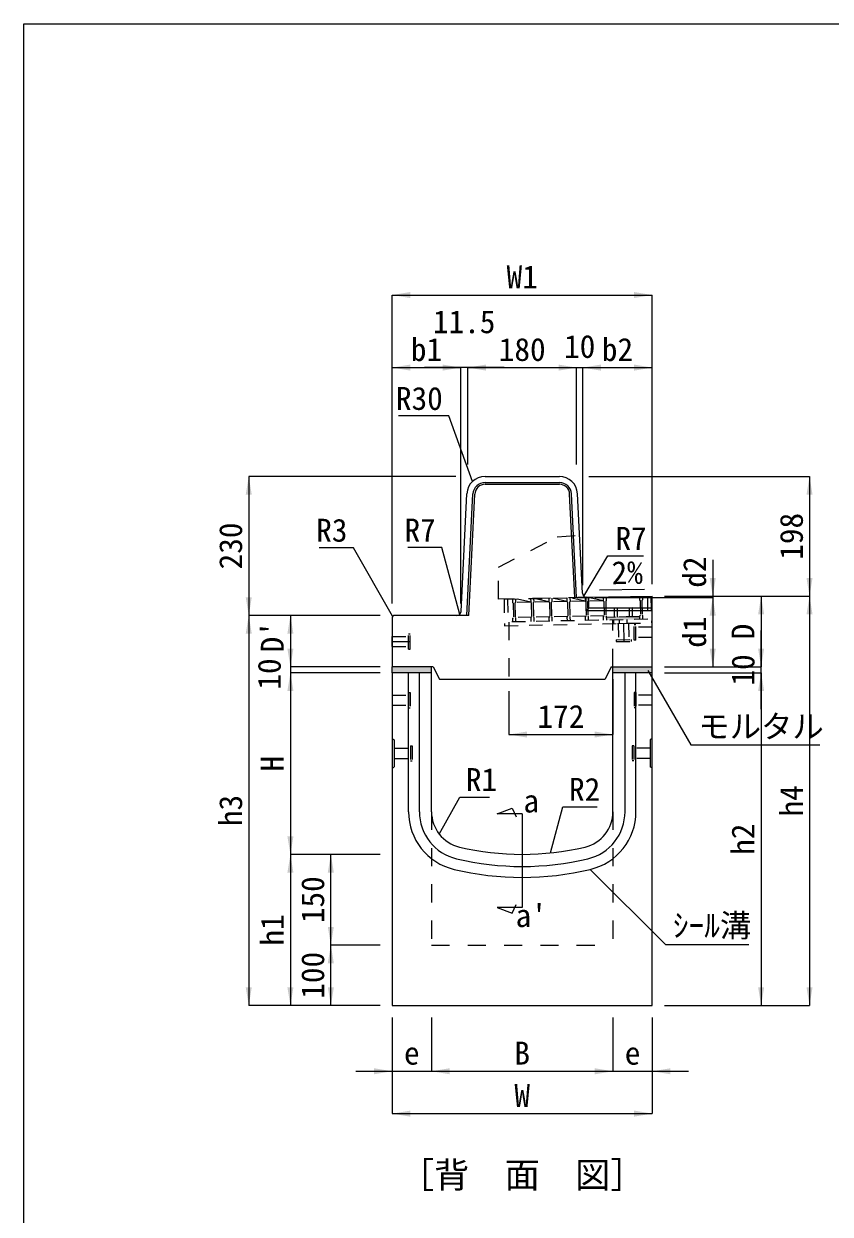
# Model space of a CAD drawing. Units: millimetres at full size. Extents: x 50430 to 75195, y -63423 to -40900.
# Drawn here: x 53821 to 55154, y -46325 to -44357 of the extents above; entities that cross this region are included whole.
import ezdxf
from ezdxf.enums import TextEntityAlignment as Align

# ---------------------------------------------------------------- set-up
doc = ezdxf.new("R2010")
doc.units = ezdxf.units.MM
doc.header["$LTSCALE"] = 30
doc.linetypes.add('USER1', pattern=[1.35, 0.75, -0.6])
doc.linetypes.add('USER2', pattern=[2, 1, -1])
for name, color, linetype, lineweight in [('0_2', 7, 'Continuous', 13), ('側溝・本体', 7, 'Continuous', 9), ('寸法引出', 7, 'Continuous', 9), ('寸法線', 7, 'Continuous', 9), ('本体', 2, 'Continuous', 20), ('枠', 5, 'Continuous', 5), ('補助線', 8, 'Continuous', 13), ('ｲﾝｻｰﾄ', 3, 'USER1', 9), ('ｸﾞﾚｰﾁﾝｸﾞ', 7, 'USER1', 5)]:
    doc.layers.add(name, color=color, linetype=linetype, lineweight=lineweight)
doc.layers.add('ﾊｯﾁﾝｸﾞ', color=8, linetype='Continuous')
doc.styles.add('ＭＳ ゴシック', font='')
doc.styles.get('ＭＳ ゴシック').set_extended_font_data('MS Gothic')

# ---------------------------------------------------------------- blocks, each defined once
blk = doc.blocks.new('filled_arrow')
at = {"color": 0, "linetype": 'Continuous', "lineweight": -2}
blk.add_solid([(7.5, 1.25), (0, 0), (7.5, -1.25)], dxfattribs=at)

msp = doc.modelspace()

# ---------------------------------------------------------------- hatches: boundary and pattern name
at = {"layer": 'ﾊｯﾁﾝｸﾞ'}
for points in [[(54809.5, -45342.43), (54784.81, -45342.93), (54784.72, -45338.43), (54809.41, -45337.94), (54839.71, -45337.33), (54839.8, -45341.83)], [(54495.15, -45430.41), (54495.15, -45420.41), (54430.15, -45420.41), (54430.15, -45430.41)], [(54860.15, -45430.41), (54860.15, -45420.41), (54795.15, -45420.41), (54795.15, -45430.41)]]:
    msp.add_hatch(color=256, dxfattribs=at).paths.add_polyline_path(points)

# ---------------------------------------------------------------- linework, layer by layer
at = {"layer": '0_2', "lineweight": 9}
for points in [[(54508.09, -45697.1), (54541.94, -45635.75), (54591.33, -45635.75)], [(54692.18, -45727.95), (54712.56, -45651.88), (54769.26, -45651.88)]]:
    msp.add_lwpolyline(points, dxfattribs=at)
at = {"layer": '側溝・本体', "linetype": 'USER2'}
for p, q in [((54605.96, -45255.41), (54702.85, -45205.41)), ((54702.85, -45205.41), (54740, -45202.41)), ((54605.96, -45308.21), (54605.96, -45255.41)), ((54751.93, -45305.3), (54605.96, -45308.21)), ((54623.08, -45346.16), (54623.08, -45440.41)), ((54795.15, -45420.41), (54795.15, -45342.72)), ((54495.15, -45659.89), (54495.15, -45880.41)), ((54795.15, -45659.89), (54795.15, -45880.41)), ((54495.15, -45880.41), (54795.15, -45880.41))]:
    msp.add_line(p, q, dxfattribs=at)
at = {"layer": '側溝・本体', "color": 4, "lineweight": 5}
for p, q in [((54751.15, -45327.42), (54751.15, -45305.31)), ((54755.15, -45323.42), (54755.15, -45305.24)), ((54751.15, -45327.42), (54755.15, -45323.42)), ((54860.15, -45327.42), (54751.15, -45327.42)), ((54860.15, -45323.42), (54755.15, -45323.42)), ((54457.15, -45659.89), (54457.15, -45430.41)), ((54475.15, -45659.89), (54475.15, -45430.41)), ((54815.15, -45659.89), (54815.15, -45430.41)), ((54833.15, -45659.89), (54833.15, -45430.41)), ((54430.15, -45538.92), (54433.35, -45540.91)), ((54433.35, -45540.91), (54433.35, -45585.92)), ((54860.15, -45538.92), (54856.95, -45540.91)), ((54856.95, -45540.91), (54856.95, -45585.92)), ((54430.15, -45587.92), (54433.35, -45585.92)), ((54860.15, -45587.92), (54856.95, -45585.92))]:
    msp.add_line(p, q, dxfattribs=at)
for centre, radius, start, end in [((54555.15, -45659.89), 98, 180, 256.65785), ((54555.15, -45659.89), 80, 180, 256.65785), ((54735.15, -45659.89), 80, 283.34237, 0), ((54735.15, -45659.89), 98, 283.34237, 0), ((54645.15, -45280.41), 470, 256.65777, 283.34225), ((54645.15, -45280.41), 488, 256.65777, 283.34225)]:
    msp.add_arc(centre, radius, start, end, dxfattribs=at)
at = {"layer": '寸法引出'}
for p, q in [((54603.52, -45663.23), (54628.27, -45654.03)), ((54645.15, -45663.23), (54603.52, -45663.23)), ((54628.27, -45654.03), (54635.43, -45668.35)), ((54645.15, -45663.23), (54645.15, -45818.44)), ((54645.15, -45818.44), (54603.52, -45818.44)), ((54603.52, -45818.44), (54628.27, -45827.64)), ((54628.27, -45827.64), (54635.43, -45813.32))]:
    msp.add_line(p, q, dxfattribs=at)
at = {"layer": '寸法線'}
for p, q in [((54430.15, -44805.41), (54860.15, -44805.41)), ((54430.15, -45315.41), (54430.15, -44805.41)), ((54860.15, -45283.42), (54860.15, -44805.41)), ((54430.15, -44925.41), (54543.65, -44925.41)), ((54430.15, -45315.41), (54430.15, -44925.41)), ((54615.15, -44925.41), (54483.65, -44925.41)), ((54543.65, -45315.41), (54543.65, -44925.41)), ((54543.65, -45315.41), (54543.65, -44925.41)), ((54555.15, -45085.41), (54555.15, -44925.41)), ((54555.15, -44925.41), (54735.15, -44925.41)), ((54555.15, -45085.41), (54555.15, -44925.41)), ((54675.15, -44925.41), (54805.15, -44925.41)), ((54735.15, -45085.41), (54735.15, -44925.41)), ((54735.15, -45085.41), (54735.15, -44925.41)), ((54745.15, -45285.41), (54745.15, -44925.41)), ((54745.15, -44925.41), (54860.15, -44925.41)), ((54745.15, -45285.41), (54745.15, -44925.41)), ((54860.15, -45283.42), (54860.15, -44925.41)), ((54193.06, -45105.41), (54193.06, -45335.41)), ((54535.15, -45105.41), (54193.06, -45105.41)), ((54755.15, -45105.41), (55120.15, -45105.41)), ((55120.15, -45105.41), (55120.15, -45303.42)), ((54960.15, -45243.42), (54960.15, -45365.41)), ((54773.05, -45292.93), (54847.07, -45291.64)), ((54765.15, -45305.41), (54960.15, -45305.41)), ((54765.15, -45305.41), (54960.15, -45305.41)), ((54880.15, -45303.42), (55120.15, -45303.42)), ((54880.15, -45303.42), (55120.15, -45303.42)), ((54880.15, -45303.42), (55040.16, -45303.42)), ((54880.15, -45303.42), (54960.15, -45303.42)), ((54960.15, -45305.41), (54960.15, -45420.41)), ((55040.16, -45303.42), (55040.16, -45420.41)), ((55120.15, -45303.42), (55120.15, -45980.41)), ((54193.06, -45335.41), (54193.06, -45980.41)), ((54410.16, -45335.41), (54193.06, -45335.41)), ((54410.16, -45335.41), (54193.06, -45335.41)), ((54261.93, -45335.41), (54261.93, -45420.41)), ((54410.16, -45335.41), (54261.93, -45335.41)), ((54261.93, -45360.41), (54261.93, -45490.41)), ((55040.16, -45490.41), (55040.16, -45360.41)), ((54410.16, -45420.41), (54261.93, -45420.41)), ((54410.15, -45420.41), (54261.93, -45420.41)), ((54261.93, -45430.41), (54261.93, -45730.41)), ((54410.16, -45430.41), (54261.93, -45430.41)), ((54410.16, -45430.41), (54261.93, -45430.41)), ((54880.15, -45420.41), (55040.16, -45420.41)), ((54880.15, -45420.41), (54960.15, -45420.41)), ((54880.15, -45420.41), (55040.16, -45420.41)), ((54880.15, -45430.41), (55040.16, -45430.41)), ((54880.15, -45430.41), (55040.16, -45430.41)), ((55040.16, -45430.41), (55040.16, -45980.41)), ((54795.15, -45440.41), (54795.15, -45532.23)), ((54623.08, -45460.41), (54623.08, -45532.23)), ((54623.08, -45532.23), (54795.15, -45532.23)), ((54410.16, -45730.41), (54261.93, -45730.41)), ((54261.93, -45730.41), (54261.93, -45980.41)), ((54410.16, -45730.41), (54261.93, -45730.41)), ((54328.76, -45880.41), (54328.76, -45730.41)), ((54410.16, -45730.41), (54328.76, -45730.41)), ((54410.16, -45880.41), (54328.76, -45880.41)), ((54328.76, -45980.41), (54328.76, -45880.41)), ((54410.16, -45880.41), (54328.76, -45880.41)), ((54410.16, -45980.41), (54193.06, -45980.41)), ((54410.16, -45980.41), (54261.93, -45980.41)), ((54410.16, -45980.41), (54328.76, -45980.41)), ((54880.15, -45980.41), (55120.15, -45980.41)), ((54880.15, -45980.41), (55040.16, -45980.41)), ((54430.15, -46000.41), (54430.15, -46159.16)), ((54430.15, -46000.41), (54430.15, -46089.13)), ((54495.15, -46000.41), (54495.15, -46089.13)), ((54495.15, -46000.41), (54495.15, -46089.13)), ((54795.15, -46000.41), (54795.15, -46089.13)), ((54795.15, -46000.41), (54795.15, -46089.13)), ((54860.15, -46000.41), (54860.15, -46159.16)), ((54860.15, -46000.41), (54860.15, -46089.13)), ((54370.15, -46089.13), (54555.15, -46089.13)), ((54495.15, -46089.13), (54795.15, -46089.13)), ((54735.15, -46089.13), (54920.15, -46089.13)), ((54430.15, -46159.16), (54860.15, -46159.16))]:
    msp.add_line(p, q, dxfattribs=at)
for points in [[(54563.01, -45113.68), (54523.87, -45005.41), (54440.37, -45005.41)], [(54430.89, -45336.29), (54366.2, -45223.36), (54309.7, -45223.36)], [(54541.82, -45333.49), (54512.23, -45223.07), (54456.14, -45223.07)], [(54747.08, -45303.49), (54786.86, -45236.85), (54845.45, -45236.85)], [(54852.88, -45426.21), (54923.95, -45549.32), (55137.26, -45549.32)], [(54757.77, -45755.24), (54881.81, -45879.28), (55019.58, -45879.28)]]:
    msp.add_lwpolyline(points, dxfattribs=at)
at = {"layer": '本体'}
for p, q in [((54583.69, -45105.41), (54706.62, -45105.41)), ((54543.99, -45328.76), (54553.73, -45133.92)), ((54744.82, -45298.68), (54736.58, -45133.92)), ((54752.08, -45305.29), (54860.15, -45303.42)), ((54860.15, -45420.41), (54860.15, -45303.42)), ((54537.16, -45335.41), (54433.01, -45335.41)), ((54430.15, -45338.41), (54430.15, -45420.41)), ((54498.15, -45420.41), (54430.15, -45420.41)), ((54430.15, -45430.41), (54430.15, -45420.41)), ((54495.15, -45430.41), (54430.15, -45430.41)), ((54430.15, -45430.41), (54430.15, -45980.41)), ((54495.15, -45430.41), (54495.15, -45420.41)), ((54495.15, -45659.89), (54495.15, -45430.41)), ((54498.15, -45420.41), (54508.15, -45440.41)), ((54792.16, -45420.41), (54782.16, -45440.41)), ((54792.16, -45420.41), (54860.15, -45420.41)), ((54795.15, -45430.41), (54795.15, -45420.41)), ((54795.15, -45659.89), (54795.15, -45430.41)), ((54860.15, -45430.41), (54795.15, -45430.41)), ((54860.15, -45980.41), (54860.15, -45420.41)), ((54860.15, -45430.41), (54860.15, -45420.41)), ((54508.15, -45440.41), (54782.16, -45440.41)), ((54430.16, -45980.41), (54860.15, -45980.41))]:
    msp.add_line(p, q, dxfattribs=at)
at = {"layer": '本体', "color": 4, "lineweight": 5}
for p, q in [((54583.69, -45115.41), (54706.62, -45115.41)), ((54583.69, -45118.41), (54706.62, -45118.41)), ((54553.67, -45335.41), (54563.71, -45134.41)), ((54556.67, -45335.41), (54566.71, -45134.56)), ((54732.15, -45305.69), (54723.59, -45134.56)), ((54735.15, -45305.63), (54726.59, -45134.41)), ((54556.67, -45335.41), (54537.16, -45335.41))]:
    msp.add_line(p, q, dxfattribs=at)
at = {"layer": '本体'}
for centre, radius, start, end in [((54583.69, -45135.41), 30, 90, 177.13758), ((54706.62, -45135.41), 30, 2.8624, 90), ((54751.81, -45298.3), 7, 182.86433, 272.23738), ((54433.15, -45338.41), 3, 90, 180), ((54536.99, -45328.41), 7, 270, 357.13972), ((54555.16, -45659.89), 60, 180, 256.65785), ((54735.15, -45659.89), 60, 283.34237, 0), ((54645.15, -45280.41), 450, 256.65777, 283.34225)]:
    msp.add_arc(centre, radius, start, end, dxfattribs=at)
at = {"layer": '本体', "color": 4, "lineweight": 5}
for centre, radius, start, end in [((54583.69, -45135.41), 20, 90, 177.13758), ((54583.69, -45135.41), 17, 90, 177.13758), ((54706.62, -45135.41), 20, 2.8624, 90), ((54706.62, -45135.41), 17, 2.8624, 90)]:
    msp.add_arc(centre, radius, start, end, dxfattribs=at)
at = {"layer": '枠', "lineweight": 20}
for p, q in [((53821.16, -44356.85), (59421.16, -44356.85)), ((53821.16, -48216.85), (53821.16, -44356.85))]:
    msp.add_line(p, q, dxfattribs=at)
at = {"layer": '補助線'}
for p, q in [((54802.43, -45348.58), (54822.42, -45348.18)), ((54812.42, -45348.38), (54813.02, -45378.37)), ((54430.16, -45378.41), (54460.16, -45378.41))]:
    msp.add_line(p, q, dxfattribs=at)
at = {"layer": 'ｲﾝｻｰﾄ'}
for p, q in [((54803.93, -45348.55), (54820.92, -45348.21)), ((54803.93, -45348.55), (54804.47, -45375.54)), ((54820.92, -45348.21), (54821.46, -45375.2)), ((54830.15, -45375.91), (54830.15, -45350.91)), ((54833.16, -45350.91), (54830.15, -45350.91)), ((54833.16, -45375.91), (54833.16, -45350.91)), ((54860.16, -45354.91), (54833.16, -45354.91)), ((54860.16, -45371.91), (54860.16, -45354.91)), ((54430.16, -45369.91), (54457.16, -45369.91)), ((54430.16, -45386.91), (54430.16, -45369.91)), ((54457.16, -45365.91), (54460.16, -45365.91)), ((54457.16, -45390.91), (54457.16, -45365.91)), ((54460.16, -45390.91), (54460.16, -45365.91)), ((54800.47, -45375.62), (54825.46, -45375.12)), ((54800.47, -45375.62), (54800.53, -45378.62)), ((54825.46, -45375.12), (54825.52, -45378.12)), ((54833.16, -45375.91), (54830.15, -45375.91)), ((54860.16, -45371.91), (54833.16, -45371.91)), ((54430.16, -45386.91), (54457.16, -45386.91)), ((54457.16, -45390.91), (54460.16, -45390.91)), ((54800.53, -45378.62), (54825.52, -45378.12)), ((54430.15, -45466.91), (54457.15, -45466.91)), ((54457.15, -45462.91), (54457.15, -45487.91)), ((54457.15, -45462.91), (54460.16, -45462.91)), ((54460.16, -45462.91), (54460.16, -45487.91)), ((54833.15, -45462.91), (54830.15, -45462.91)), ((54830.15, -45462.91), (54830.15, -45487.91)), ((54833.15, -45462.91), (54833.15, -45487.91)), ((54860.15, -45466.91), (54833.15, -45466.91)), ((54430.15, -45483.91), (54457.15, -45483.91)), ((54457.15, -45487.91), (54460.16, -45487.91)), ((54833.15, -45487.91), (54830.15, -45487.91)), ((54860.15, -45483.91), (54833.15, -45483.91)), ((54460.35, -45550.92), (54463.35, -45550.92)), ((54460.35, -45550.92), (54460.35, -45575.91)), ((54463.35, -45550.92), (54463.35, -45575.91)), ((54826.95, -45550.92), (54826.95, -45575.91)), ((54829.95, -45550.92), (54826.95, -45550.92)), ((54829.95, -45550.92), (54829.95, -45575.91)), ((54433.35, -45554.91), (54460.35, -45554.91)), ((54433.35, -45571.92), (54460.35, -45571.92)), ((54856.95, -45554.91), (54829.95, -45554.91)), ((54856.95, -45571.92), (54829.95, -45571.92)), ((54460.35, -45575.91), (54463.35, -45575.91)), ((54829.95, -45575.91), (54826.95, -45575.91))]:
    msp.add_line(p, q, dxfattribs=at)
at = {"layer": 'ｸﾞﾚｰﾁﾝｸﾞ'}
for p, q in [((54615.08, -45308.32), (54858.03, -45303.46)), ((54615.08, -45308.32), (54615.96, -45352.31)), ((54621.08, -45308.2), (54621.84, -45346.19)), ((54629.08, -45308.04), (54629.2, -45314.03)), ((54629.2, -45314.03), (54630.22, -45315.01)), ((54630.22, -45315.01), (54630.7, -45339.01)), ((54634.2, -45313.93), (54633.22, -45314.95)), ((54633.22, -45314.95), (54633.7, -45338.95)), ((54634.08, -45307.94), (54634.2, -45313.93)), ((54659.19, -45313.43), (54634.08, -45307.94)), ((54659.19, -45313.43), (54634.2, -45313.93)), ((54659.07, -45307.44), (54659.19, -45313.43)), ((54659.19, -45313.43), (54660.21, -45314.41)), ((54660.21, -45314.41), (54660.69, -45338.41)), ((54664.19, -45313.33), (54663.21, -45314.35)), ((54663.21, -45314.35), (54663.69, -45338.35)), ((54664.07, -45307.34), (54664.19, -45313.33)), ((54689.19, -45312.83), (54664.07, -45307.34)), ((54689.19, -45312.83), (54664.19, -45313.33)), ((54689.07, -45306.84), (54689.19, -45312.83)), ((54689.19, -45312.83), (54690.21, -45313.81)), ((54690.21, -45313.81), (54690.69, -45337.81)), ((54694.19, -45312.73), (54693.21, -45313.75)), ((54693.21, -45313.75), (54693.69, -45337.75)), ((54719.18, -45312.23), (54694.07, -45306.74)), ((54694.07, -45306.74), (54694.19, -45312.73)), ((54719.18, -45312.23), (54694.19, -45312.73)), ((54719.06, -45306.24), (54719.18, -45312.23)), ((54719.18, -45312.23), (54720.2, -45313.21)), ((54720.2, -45313.21), (54720.68, -45337.21)), ((54724.18, -45312.13), (54723.2, -45313.15)), ((54723.2, -45313.15), (54723.68, -45337.15)), ((54749.18, -45311.63), (54724.06, -45306.14)), ((54724.06, -45306.14), (54724.18, -45312.13)), ((54749.18, -45311.63), (54724.18, -45312.13)), ((54749.06, -45305.64), (54749.18, -45311.63)), ((54749.18, -45311.63), (54750.2, -45312.61)), ((54750.2, -45312.61), (54750.68, -45336.61)), ((54754.18, -45311.53), (54753.2, -45312.55)), ((54753.2, -45312.55), (54753.68, -45336.55)), ((54779.17, -45311.03), (54754.06, -45305.54)), ((54754.06, -45305.54), (54754.18, -45311.53)), ((54779.17, -45311.03), (54754.18, -45311.53)), ((54779.05, -45305.04), (54779.17, -45311.03)), ((54779.17, -45311.03), (54780.19, -45312.01)), ((54780.19, -45312.01), (54780.67, -45336.01)), ((54784.17, -45310.93), (54783.19, -45311.95)), ((54783.19, -45311.95), (54783.67, -45335.95)), ((54784.05, -45304.94), (54784.17, -45310.93)), ((54839.04, -45303.84), (54839.16, -45309.84)), ((54839.16, -45309.84), (54840.18, -45310.81)), ((54840.18, -45310.81), (54840.66, -45334.81)), ((54844.16, -45309.74), (54843.18, -45310.75)), ((54843.18, -45310.75), (54843.66, -45334.75)), ((54844.04, -45303.74), (54844.16, -45309.74)), ((54852.04, -45303.58), (54852.8, -45341.57)), ((54858.03, -45303.46), (54858.91, -45347.45)), ((54720.68, -45337.21), (54693.69, -45337.75)), ((54694.71, -45338.73), (54693.69, -45337.75)), ((54719.7, -45338.23), (54720.68, -45337.21)), ((54750.68, -45336.61), (54723.68, -45337.15)), ((54724.7, -45338.13), (54723.68, -45337.15)), ((54749.7, -45337.63), (54750.68, -45336.61)), ((54749.82, -45343.63), (54749.7, -45337.63)), ((54780.67, -45336.01), (54753.68, -45336.55)), ((54754.7, -45337.53), (54753.68, -45336.55)), ((54754.82, -45343.53), (54754.7, -45337.53)), ((54779.69, -45337.03), (54780.67, -45336.01)), ((54779.81, -45343.03), (54779.69, -45337.03)), ((54784.69, -45336.93), (54783.67, -45335.95)), ((54784.81, -45342.93), (54784.69, -45336.93)), ((54839.71, -45337.33), (54784.72, -45338.43)), ((54826.91, -45322.58), (54796.92, -45323.18)), ((54796.92, -45323.18), (54797.22, -45338.18)), ((54827.21, -45337.58), (54797.22, -45338.18)), ((54801.92, -45323.08), (54802.22, -45338.08)), ((54821.91, -45322.68), (54822.21, -45337.68)), ((54826.91, -45322.58), (54827.21, -45337.58)), ((54839.68, -45335.83), (54840.66, -45334.81)), ((54839.8, -45341.83), (54839.68, -45335.83)), ((54844.68, -45335.73), (54843.66, -45334.75)), ((54844.8, -45341.73), (54844.68, -45335.73)), ((54852.8, -45341.57), (54615.84, -45346.31)), ((54615.96, -45352.31), (54858.91, -45347.45)), ((54629.72, -45340.03), (54630.7, -45339.01)), ((54629.84, -45346.03), (54629.72, -45340.03)), ((54660.69, -45338.41), (54633.7, -45338.95)), ((54634.72, -45339.93), (54633.7, -45338.95)), ((54634.84, -45345.93), (54634.72, -45339.93)), ((54659.71, -45339.43), (54660.69, -45338.41)), ((54659.83, -45345.43), (54659.71, -45339.43)), ((54690.69, -45337.81), (54663.69, -45338.35)), ((54664.71, -45339.33), (54663.69, -45338.35)), ((54664.83, -45345.33), (54664.71, -45339.33)), ((54689.71, -45338.83), (54690.69, -45337.81)), ((54689.83, -45344.83), (54689.71, -45338.83)), ((54694.83, -45344.73), (54694.71, -45338.73)), ((54719.82, -45344.23), (54719.7, -45338.23)), ((54724.82, -45344.13), (54724.7, -45338.13)), ((54795.81, -45342.71), (54795.93, -45348.71)), ((54805.93, -45348.51), (54805.81, -45342.51)), ((54818.92, -45348.25), (54818.8, -45342.25))]:
    msp.add_line(p, q, dxfattribs=at)

# ---------------------------------------------------------------- block references
at = {"layer": '0_2', "lineweight": 9, "xscale": 0.2, "yscale": 0.2}
for p, rotation in [((54508.09, -45697.1), 61.1), ((54692.18, -45727.95), 75)]:
    msp.add_blockref('filled_arrow', p, dxfattribs=dict(at, rotation=rotation))
at = {"layer": '寸法線', "xscale": 4, "yscale": 4}
for p in [(54430.15, -44805.41), (54430.15, -44925.41), (54555.15, -44925.41), (54555.15, -44925.41), (54745.15, -44925.41), (54745.15, -44925.41), (54623.08, -45532.23), (54495.15, -46089.13), (54495.15, -46089.13), (54860.15, -46089.13), (54430.15, -46159.16)]:
    msp.add_blockref('filled_arrow', p, dxfattribs=at)
at = {"layer": '寸法線'}
for p, xscale, yscale, rotation in [((54860.15, -44805.41), 4, 4, 180), ((54543.65, -44925.41), 4, 4, 180), ((54543.65, -44925.41), 4, 4, 180), ((54735.15, -44925.41), 4, 4, 180), ((54735.15, -44925.41), 4, 4, 180), ((54860.15, -44925.41), 4, 4, 180), ((54193.06, -45105.41), 4, 4, 270), ((54563.01, -45113.68), 0.2, 0.2, 109.9), ((55120.15, -45105.41), 4, 4, 270), ((54960.15, -45303.42), 4, 4, 90), ((55120.15, -45303.42), 4, 4, 90), ((54773.05, -45292.93), 0.2, 0.2, 1), ((54193.06, -45335.41), 4, 4, 90), ((54747.08, -45303.49), 0.133, 0.133, 59.2), ((54960.15, -45305.41), 4, 4, 270), ((54960.15, -45305.41), 4, 4, 270), ((55040.16, -45303.42), 4, 4, 270), ((55120.15, -45303.42), 4, 4, 270), ((54193.06, -45335.41), 4, 4, 270), ((54261.93, -45335.41), 4, 4, 270), ((54430.89, -45336.29), 0.2, 0.2, 119.8), ((54541.82, -45333.49), 0.2, 0.2, 105), ((54261.93, -45420.41), 4, 4, 90), ((54261.93, -45420.41), 4, 4, 90), ((54960.15, -45420.41), 4, 4, 90), ((55040.16, -45420.41), 4, 4, 90), ((55040.16, -45420.41), 4, 4, 90), ((54261.93, -45430.41), 4, 4, 270), ((54261.93, -45430.41), 4, 4, 270), ((54852.88, -45426.21), 0.2, 0.2, 300), ((55040.16, -45430.41), 4, 4, 270), ((55040.16, -45430.41), 4, 4, 270), ((54795.15, -45532.23), 4, 4, 180), ((54261.93, -45730.41), 4, 4, 90), ((54261.93, -45730.41), 4, 4, 270), ((54328.76, -45730.41), 4, 4, 270), ((54757.77, -45755.24), 0.2, 0.2, 315), ((54328.76, -45880.41), 4, 4, 90), ((54328.76, -45880.41), 4, 4, 270), ((54193.06, -45980.41), 4, 4, 90), ((54261.93, -45980.41), 4, 4, 90), ((54328.76, -45980.41), 4, 4, 90), ((55040.16, -45980.41), 4, 4, 90), ((55120.15, -45980.41), 4, 4, 90), ((54430.15, -46089.13), 4, 4, 180), ((54795.15, -46089.13), 4, 4, 180), ((54795.15, -46089.13), 4, 4, 180), ((54860.15, -46159.16), 4, 4, 180)]:
    msp.add_blockref('filled_arrow', p, dxfattribs=dict(at, xscale=xscale, yscale=yscale, rotation=rotation))

# ---------------------------------------------------------------- texts
at = {"layer": '0_2', "style": 'ＭＳ ゴシック'}
msp.add_text('2%', height=37.98, rotation=1, dxfattribs=at).set_placement((54818.69, -45264.25), align=Align.MIDDLE_CENTER)
for s, p in [('R1', (54551.94, -45587.75)), ('R2', (54722.56, -45603.88))]:
    msp.add_text(s, height=37.98, dxfattribs=at).set_placement(p, align=Align.TOP_LEFT)
for s, p in [('a', (54660.07, -45642.13)), ("a'", (54660.07, -45831.54))]:
    msp.add_text(s, height=37.98, dxfattribs=at).set_placement(p, align=Align.MIDDLE_CENTER)
msp.add_text('［背\u3000面\u3000図］', height=42.72, dxfattribs=at).set_placement((54645.15, -46239.16), align=Align.TOP_CENTER)
at = {"layer": '寸法線', "style": 'ＭＳ ゴシック'}
for s, p in [('W1', (54645.15, -44775.41)), ('11.5', (54549.16, -44849.54)), ('b1', (54486.9, -44895.41)), ('180', (54645.15, -44895.41)), ('10', (54740.15, -44890.41)), ('b2', (54802.65, -44895.41)), ('172', (54709.12, -45502.23)), ('B', (54645.15, -46059.13)), ('e', (54462.65, -46059.13)), ('e', (54827.65, -46059.13)), ('W', (54645.15, -46129.16))]:
    msp.add_text(s, height=37.98, dxfattribs=at).set_placement(p, align=Align.MIDDLE_CENTER)
for s, p in [('R30', (54513.87, -44957.41)), ('R3', (54356.2, -45175.36)), ('R7', (54502.23, -45175.07))]:
    msp.add_text(s, height=37.98, dxfattribs=at).set_placement(p, align=Align.TOP_RIGHT)
for s, p in [('198', (55090.15, -45204.41)), ('230', (54163.06, -45220.41)), ('d2', (54930.15, -45263.6)), ("D'", (54231.93, -45370.53)), ('d1', (54930.15, -45362.91)), ('D', (55010.16, -45361.91)), ('10', (54226.93, -45432.12)), ('10', (55010.16, -45425.41)), ('H', (54231.93, -45580.41)), ('h4', (55090.15, -45641.91)), ('h3', (54163.06, -45657.91)), ('h2', (55010.16, -45705.41)), ('150', (54298.76, -45805.41)), ('h1', (54231.93, -45855.41)), ('100', (54298.76, -45930.41))]:
    msp.add_text(s, height=37.98, rotation=90, dxfattribs=at).set_placement(p, align=Align.MIDDLE_CENTER)
for s, p in [('R7', (54799.36, -45188.85)), ('モルタル', (54936.45, -45499.89)), ('ｼｰﾙ溝', (54894.31, -45829.04))]:
    msp.add_text(s, height=37.98, dxfattribs=at).set_placement(p, align=Align.TOP_LEFT)

doc.saveas('drawing.dxf')
